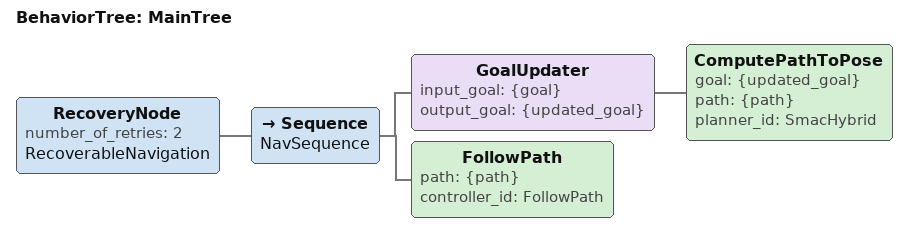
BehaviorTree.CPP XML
<root main_tree_to_execute="MainTree">
<BehaviorTree ID="MainTree">
<RecoveryNode number_of_retries="2" name="RecoverableNavigation">
<Sequence name="NavSequence">
<GoalUpdater input_goal="{goal}" output_goal="{updated_goal}">
<ComputePathToPose goal="{updated_goal}" path="{path}" planner_id="SmacHybrid"/>
</GoalUpdater>
<FollowPath path="{path}" controller_id="FollowPath"/>
</Sequence>
</RecoveryNode>
</BehaviorTree>
</root>
